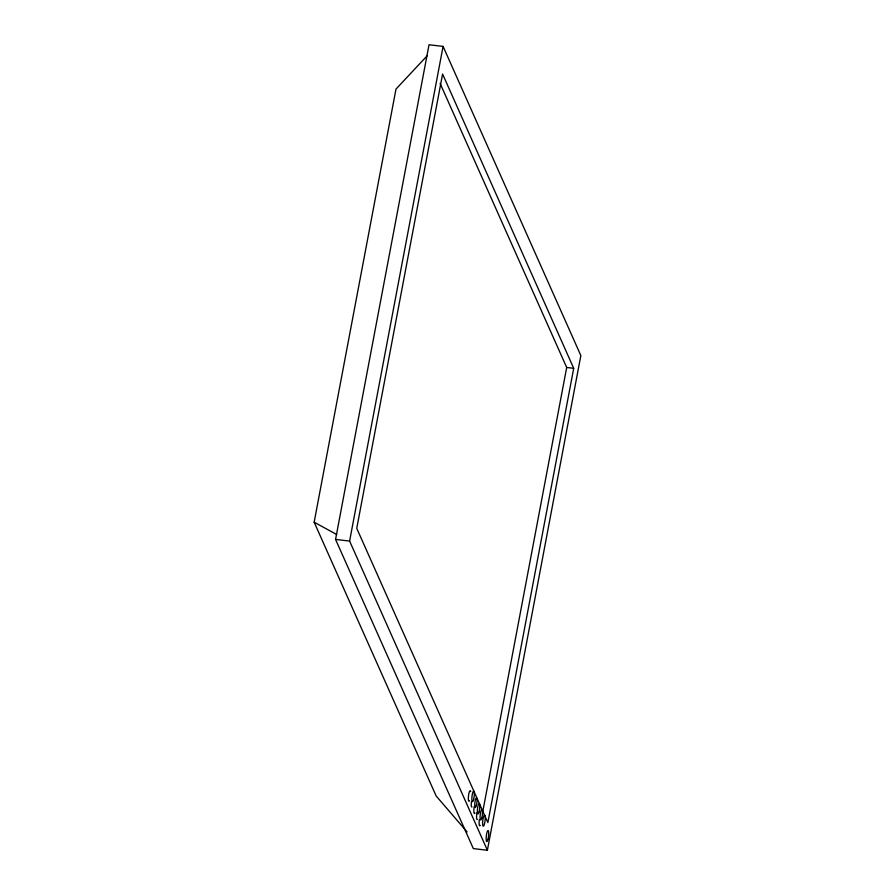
<?xml version="1.0" encoding="UTF-8"?>
<svg xmlns="http://www.w3.org/2000/svg" width="895" height="895" viewBox="0 0 895 895"><rect width="100%" height="100%" fill="white"/><g stroke="black" fill="none" stroke-linecap="round" stroke-linejoin="round"><path stroke-width="1.34" d="M467.123 831.97L436.156 795.979L314.156 522.199L395.982 89.108L426.982 55.971M335.558 539.428L429.029 44.75L443.081 46.406L580.844 355.572L487.383 850.25L473.332 848.594L335.558 539.428L349.609 541.072L487.383 850.25M349.609 541.072L443.081 46.406M482.662 812.168L566.692 367.476L440.105 83.414M573.706 368.304L487.864 822.594L356.747 528.341L442.589 74.05L573.706 368.304L566.692 367.476M314.156 522.199L336.755 534.528M469.495 800.801A5.348 1.085 -83.3 0 1 468.544 795.487A5.348 1.085 -83.3 0 1 470.703 791.65M477.371 819.54A5.269 1.074 -83.3 0 1 476.968 812.559M480.302 825.347A5.638 1.152 -83.3 0 1 479.306 819.742M474.999 813.085A5.269 1.074 -83.3 0 1 473.914 812.168A5.269 1.074 -83.3 0 1 474.272 806.507M472.001 806.988A4.844 0.984 -83.3 0 1 471.43 801.808M488.01 839.253A5.56 1.13 -83.3 0 0 488.155 830.56A5.56 1.13 -83.3 0 0 486.142 838.369A5.56 1.13 -83.3 0 0 488.01 839.253M481.823 817.817A5.269 1.074 -83.3 0 0 481.969 809.572A5.269 1.074 -83.3 0 0 480.056 816.978A5.269 1.074 -83.3 0 0 481.823 817.817M479.127 811.765A5.269 1.074 -83.3 0 0 479.272 803.52A5.269 1.074 -83.3 0 0 477.359 810.926A5.269 1.074 -83.3 0 0 479.127 811.765M476.375 805.444A4.844 0.984 -83.3 0 0 476.509 797.881A4.844 0.984 -83.3 0 0 474.753 804.672A4.844 0.984 -83.3 0 0 476.375 805.444M473.634 799.459A5.348 1.085 -83.3 0 0 473.779 791.102A5.348 1.085 -83.3 0 0 471.844 798.608A5.348 1.085 -83.3 0 0 473.634 799.459M484.486 823.903A5.638 1.152 -83.3 0 0 484.642 815.099A5.638 1.152 -83.3 0 0 482.595 823.008A5.638 1.152 -83.3 0 0 484.486 823.903"/></g></svg>
